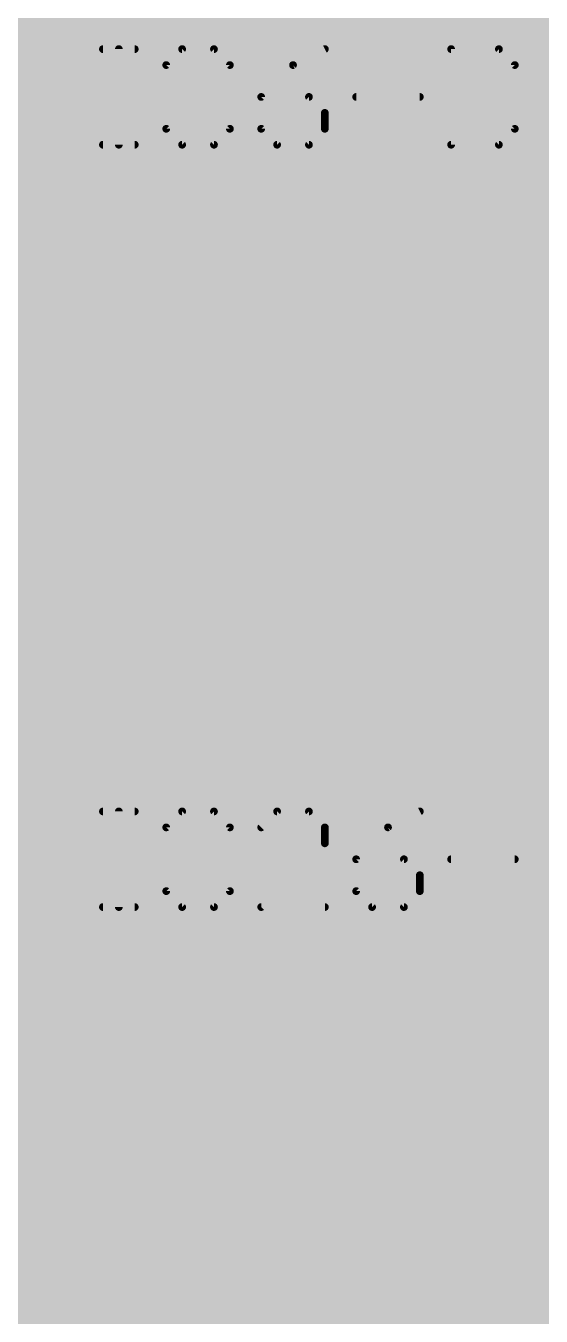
# Model space of a CAD drawing. Extents: x 0 to 10.8, y 0 to 6.1.
# Drawn here: x 4.4713 to 4.6712, y 1.4034 to 1.9032 of the extents above; entities that cross this region are included whole.
import ezdxf

# ---------------------------------------------------------------- set-up
doc = ezdxf.new("R2010")
doc.units = 0
for name, color, linetype in [('1', 22, 'CONTINUOUS'), ('16', 175, 'CONTINUOUS'), ('25', 253, 'CONTINUOUS')]:
    doc.layers.add(name, color=color, linetype=linetype)

msp = doc.modelspace()

# ---------------------------------------------------------------- linework, layer by layer
at = {"layer": '1'}
for points, const_width in [([(5.27, 2.7), (4.465, 1.895)], 0.01), ([(4.485996, 1.886299), (4.5615, 1.961807)], 0.016), ([(4.503693, 1.904), (5.238846, 1.904)], 0.016), ([(4.485996, 1.638697), (4.485996, 1.886299)], 0.016), ([(4.487693, 1.888), (5.222846, 1.888)], 0.016), ([(4.485996, 1.872), (5.206846, 1.872)], 0.016), ([(4.485996, 1.856), (5.190846, 1.856)], 0.016), ([(4.485996, 1.84), (5.174846, 1.84)], 0.016), ([(4.485996, 1.824), (5.158846, 1.824)], 0.016), ([(4.485996, 1.808), (5.142846, 1.808)], 0.016), ([(4.485996, 1.792), (5.126846, 1.792)], 0.016), ([(4.485996, 1.776), (5.110846, 1.776)], 0.016), ([(4.485996, 1.76), (5.094846, 1.76)], 0.016), ([(4.485996, 1.744), (5.078846, 1.744)], 0.016), ([(4.485996, 1.728), (5.062846, 1.728)], 0.016), ([(4.485996, 1.712), (5.046846, 1.712)], 0.016), ([(4.485996, 1.696), (5.030846, 1.696)], 0.016), ([(4.485996, 1.68), (5.014846, 1.68)], 0.016), ([(4.485996, 1.664), (4.998846, 1.664)], 0.016), ([(4.485996, 1.648), (4.982846, 1.648)], 0.016), ([(4.485996, 1.621299), (4.485996, 1.638697)], 0.016), ([(4.485996, 1.632), (4.966846, 1.632)], 0.016), ([(4.44139, 1.576697), (4.485996, 1.621299)], 0.016), ([(4.480693, 1.616), (4.950846, 1.616)], 0.016), ([(4.464693, 1.6), (4.934846, 1.6)], 0.016), ([(4.448693, 1.584), (4.918846, 1.584)], 0.016), ([(4.44139, 1.568), (4.902846, 1.568)], 0.016), ([(4.44139, 1.552), (4.886846, 1.552)], 0.016), ([(4.441303, 1.536), (4.870846, 1.536)], 0.016), ([(4.438524, 1.52), (4.854846, 1.52)], 0.016), ([(4.44339, 1.504), (4.838846, 1.504)], 0.016), ([(4.44339, 1.488), (4.822846, 1.488)], 0.016), ([(4.44339, 1.472), (4.806846, 1.472)], 0.016), ([(4.44339, 1.456), (4.790846, 1.456)], 0.016), ([(4.443295, 1.44), (4.774846, 1.44)], 0.016), ([(3.553843, 1.424), (4.758846, 1.424)], 0.016), ([(4.404378, 1.408), (4.742846, 1.408)], 0.016)]:
    msp.add_lwpolyline(points, dxfattribs=dict(at, const_width=const_width))
at = {"layer": '1', "const_width": 0.008}
for points in [[(4.503693, 1.908, 1), (4.503693, 1.9)], [(4.489996, 1.886299, 1), (4.481996, 1.886299)], [(4.487693, 1.892, 1), (4.487693, 1.884)], [(4.483168, 1.889128, 1), (4.488825, 1.883471)], [(4.485996, 1.876, 1), (4.485996, 1.868)], [(4.485996, 1.86, 1), (4.485996, 1.852)], [(4.485996, 1.844, 1), (4.485996, 1.836)], [(4.485996, 1.828, 1), (4.485996, 1.82)], [(4.485996, 1.812, 1), (4.485996, 1.804)], [(4.485996, 1.796, 1), (4.485996, 1.788)], [(4.485996, 1.78, 1), (4.485996, 1.772)], [(4.485996, 1.764, 1), (4.485996, 1.756)], [(4.485996, 1.748, 1), (4.485996, 1.74)], [(4.485996, 1.732, 1), (4.485996, 1.724)], [(4.485996, 1.716, 1), (4.485996, 1.708)], [(4.485996, 1.7, 1), (4.485996, 1.692)], [(4.485996, 1.684, 1), (4.485996, 1.676)], [(4.485996, 1.668, 1), (4.485996, 1.66)], [(4.485996, 1.652, 1), (4.485996, 1.644)], [(4.489996, 1.638697, 1), (4.481996, 1.638697)], [(4.481996, 1.638697, 1), (4.489996, 1.638697)], [(4.485996, 1.636, 1), (4.485996, 1.628)], [(4.488824, 1.618471, 1), (4.483168, 1.624128)], [(4.481996, 1.621299, 1), (4.489996, 1.621299)], [(4.480693, 1.62, 1), (4.480693, 1.612)]]:
    msp.add_lwpolyline(points, format="xyb", dxfattribs=at)
at = {"layer": '16', "const_width": 0.016}
for points in [[(4.44139, 1.904), (8.186299, 1.904)], [(4.44139, 1.888), (8.202299, 1.888)], [(4.44139, 1.872), (8.218299, 1.872)], [(4.44139, 1.856), (8.234299, 1.856)], [(4.44139, 1.84), (9.030299, 1.84)], [(4.333114, 1.824), (9.046299, 1.824)], [(4.44139, 1.808), (9.062299, 1.808)], [(4.44139, 1.792), (9.078299, 1.792)], [(4.44139, 1.776), (9.094299, 1.776)], [(4.44139, 1.76), (9.110299, 1.76)], [(4.44139, 1.744), (9.126299, 1.744)], [(4.433303, 1.728), (9.142299, 1.728)], [(4.44139, 1.712), (9.158299, 1.712)], [(4.44139, 1.696), (9.174299, 1.696)], [(4.44139, 1.68), (9.190299, 1.68)], [(4.44139, 1.664), (9.206299, 1.664)], [(4.44139, 1.648), (9.222299, 1.648)], [(4.437303, 1.632), (9.238299, 1.632)], [(4.439693, 1.616), (9.254299, 1.616)], [(4.44139, 1.6), (9.270299, 1.6)], [(4.44139, 1.584), (9.286299, 1.584)], [(4.44139, 1.568), (9.992299, 1.568)], [(4.44139, 1.552), (10.008299, 1.552)], [(4.441303, 1.536), (10.024299, 1.536)], [(4.438524, 1.52), (10.040299, 1.52)], [(4.44339, 1.504), (10.056299, 1.504)], [(4.44339, 1.488), (10.072299, 1.488)], [(4.44339, 1.472), (10.088299, 1.472)], [(4.44339, 1.456), (10.104299, 1.456)], [(4.443295, 1.44), (10.120299, 1.44)], [(3.553843, 1.424), (10.136299, 1.424)], [(4.384886, 1.408), (6.230862, 1.408)]]:
    msp.add_lwpolyline(points, dxfattribs=at)
at = {"layer": '25', "const_width": 0.003}
for points in [[(4.501268, 1.894122), (4.51361, 1.894122)], [(4.507437, 1.857091), (4.507437, 1.894122)], [(4.531988, 1.894122), (4.525819, 1.887949)], [(4.544335, 1.894122), (4.531988, 1.894122)], [(4.550504, 1.887949), (4.544335, 1.894122)], [(4.587335, 1.894122), (4.574992, 1.887949)], [(4.636311, 1.894122), (4.636311, 1.857091)], [(4.654827, 1.894122), (4.636311, 1.894122)], [(4.660996, 1.887949), (4.654827, 1.894122)], [(4.525819, 1.887949), (4.525819, 1.86326)], [(4.550504, 1.86326), (4.550504, 1.887949)], [(4.574992, 1.887949), (4.56265, 1.875606)], [(4.660996, 1.86326), (4.660996, 1.887949)], [(4.56265, 1.875606), (4.56265, 1.86326)], [(4.581165, 1.875606), (4.56265, 1.875606)], [(4.587335, 1.869433), (4.581165, 1.875606)], [(4.59948, 1.875606), (4.624165, 1.875606)], [(4.587335, 1.86326), (4.587335, 1.869433)], [(4.525819, 1.86326), (4.531988, 1.857091)], [(4.544335, 1.857091), (4.550504, 1.86326)], [(4.56265, 1.86326), (4.568819, 1.857091)], [(4.581165, 1.857091), (4.587335, 1.86326)], [(4.654827, 1.857091), (4.660996, 1.86326)], [(4.501268, 1.857091), (4.51361, 1.857091)], [(4.531988, 1.857091), (4.544335, 1.857091)], [(4.568819, 1.857091), (4.581165, 1.857091)], [(4.636311, 1.857091), (4.654827, 1.857091)], [(4.501268, 1.59889), (4.51361, 1.59889)], [(4.507437, 1.561858), (4.507437, 1.59889)], [(4.531988, 1.59889), (4.525819, 1.592717)], [(4.544335, 1.59889), (4.531988, 1.59889)], [(4.550504, 1.592717), (4.544335, 1.59889)], [(4.568819, 1.59889), (4.56265, 1.592717)], [(4.581165, 1.59889), (4.568819, 1.59889)], [(4.587335, 1.592717), (4.581165, 1.59889)], [(4.624165, 1.59889), (4.611823, 1.592717)], [(4.525819, 1.592717), (4.525819, 1.568028)], [(4.550504, 1.568028), (4.550504, 1.592717)], [(4.587335, 1.586543), (4.587335, 1.592717)], [(4.611823, 1.592717), (4.59948, 1.580374)], [(4.56265, 1.561858), (4.587335, 1.586543)], [(4.59948, 1.580374), (4.59948, 1.568028)], [(4.617996, 1.580374), (4.59948, 1.580374)], [(4.624165, 1.574201), (4.617996, 1.580374)], [(4.636311, 1.580374), (4.660996, 1.580374)], [(4.624165, 1.568028), (4.624165, 1.574201)], [(4.525819, 1.568028), (4.531988, 1.561858)], [(4.544335, 1.561858), (4.550504, 1.568028)], [(4.59948, 1.568028), (4.60565, 1.561858)], [(4.617996, 1.561858), (4.624165, 1.568028)], [(4.501268, 1.561858), (4.51361, 1.561858)], [(4.531988, 1.561858), (4.544335, 1.561858)], [(4.587335, 1.561858), (4.56265, 1.561858)], [(4.60565, 1.561858), (4.617996, 1.561858)]]:
    msp.add_lwpolyline(points, dxfattribs=at)
at = {"layer": '25', "const_width": 0.0015}
for points in [[(4.501268, 1.894872, 1), (4.501268, 1.893372)], [(4.508187, 1.894122, 1), (4.506687, 1.894122)], [(4.51361, 1.893372, 1), (4.51361, 1.894872)], [(4.531988, 1.894872, 1), (4.531988, 1.893372)], [(4.532519, 1.893592, 1), (4.531458, 1.894652)], [(4.544865, 1.894652, 1), (4.543804, 1.893592)], [(4.544335, 1.893372, 1), (4.544335, 1.894872)], [(4.58767, 1.893451, 1), (4.586999, 1.894793)], [(4.637061, 1.894122, 1), (4.635561, 1.894122)], [(4.636311, 1.894872, 1), (4.636311, 1.893372)], [(4.655357, 1.894652, 1), (4.654296, 1.893592)], [(4.654827, 1.893372, 1), (4.654827, 1.894872)], [(4.526569, 1.887949, 1), (4.525069, 1.887949)], [(4.525288, 1.888479, 1), (4.526349, 1.887419)], [(4.551254, 1.887949, 1), (4.549754, 1.887949)], [(4.549973, 1.887419, 1), (4.551034, 1.888479)], [(4.574657, 1.88862, 1), (4.575328, 1.887278)], [(4.575522, 1.887418, 1), (4.574462, 1.888479)], [(4.661746, 1.887949, 1), (4.660246, 1.887949)], [(4.660466, 1.887419, 1), (4.661527, 1.888479)], [(4.562119, 1.876137, 1), (4.56318, 1.875076)], [(4.5634, 1.875606, 1), (4.5619, 1.875606)], [(4.56265, 1.876356, 1), (4.56265, 1.874856)], [(4.581696, 1.876136, 1), (4.580635, 1.875076)], [(4.581165, 1.874856, 1), (4.581165, 1.876356)], [(4.59948, 1.876356, 1), (4.59948, 1.874856)], [(4.624165, 1.874856, 1), (4.624165, 1.876356)], [(4.588085, 1.869433, 1), (4.586585, 1.869433)], [(4.586804, 1.868903, 1), (4.587865, 1.869963)], [(4.526349, 1.86379, 1), (4.525289, 1.86273)], [(4.551034, 1.86273, 1), (4.549974, 1.86379)], [(4.56318, 1.86379, 1), (4.562119, 1.86273)], [(4.587865, 1.86273, 1), (4.586804, 1.86379)], [(4.661526, 1.86273, 1), (4.660466, 1.86379)], [(4.525069, 1.86326, 1), (4.526569, 1.86326)], [(4.549754, 1.86326, 1), (4.551254, 1.86326)], [(4.5619, 1.86326, 1), (4.5634, 1.86326)], [(4.586585, 1.86326, 1), (4.588085, 1.86326)], [(4.660246, 1.86326, 1), (4.661746, 1.86326)], [(4.501268, 1.857841, 1), (4.501268, 1.856341)], [(4.506687, 1.857091, 1), (4.508187, 1.857091)], [(4.51361, 1.856341, 1), (4.51361, 1.857841)], [(4.531988, 1.857841, 1), (4.531988, 1.856341)], [(4.531458, 1.85656, 1), (4.532519, 1.857621)], [(4.543804, 1.857621, 1), (4.544865, 1.85656)], [(4.544335, 1.856341, 1), (4.544335, 1.857841)], [(4.568819, 1.857841, 1), (4.568819, 1.856341)], [(4.568289, 1.85656, 1), (4.569349, 1.857621)], [(4.580635, 1.857621, 1), (4.581696, 1.85656)], [(4.581165, 1.856341, 1), (4.581165, 1.857841)], [(4.636311, 1.857841, 1), (4.636311, 1.856341)], [(4.635561, 1.857091, 1), (4.637061, 1.857091)], [(4.654296, 1.857621, 1), (4.655357, 1.85656)], [(4.654827, 1.856341, 1), (4.654827, 1.857841)], [(4.501268, 1.59964, 1), (4.501268, 1.59814)], [(4.508187, 1.59889, 1), (4.506687, 1.59889)], [(4.51361, 1.59814, 1), (4.51361, 1.59964)], [(4.531988, 1.59964, 1), (4.531988, 1.59814)], [(4.532519, 1.59836, 1), (4.531458, 1.59942)], [(4.544865, 1.59942, 1), (4.543804, 1.59836)], [(4.544335, 1.59814, 1), (4.544335, 1.59964)], [(4.568819, 1.59964, 1), (4.568819, 1.59814)], [(4.569349, 1.59836, 1), (4.568288, 1.59942)], [(4.581696, 1.59942, 1), (4.580635, 1.59836)], [(4.581165, 1.59814, 1), (4.581165, 1.59964)], [(4.624501, 1.598219, 1), (4.62383, 1.599561)], [(4.526569, 1.592717, 1), (4.525069, 1.592717)], [(4.551254, 1.592717, 1), (4.549754, 1.592717)], [(4.588085, 1.592717, 1), (4.586585, 1.592717)], [(4.612353, 1.592186, 1), (4.611293, 1.593247)], [(4.525288, 1.593247, 1), (4.526349, 1.592186)], [(4.549973, 1.592186, 1), (4.551034, 1.593247)], [(4.562119, 1.593247, 1), (4.56318, 1.592186)], [(4.586804, 1.592186, 1), (4.587865, 1.593247)], [(4.611487, 1.593387, 1), (4.612158, 1.592046)], [(4.586585, 1.586543, 1), (4.588085, 1.586543)], [(4.587865, 1.586013, 1), (4.586804, 1.587074)], [(4.60023, 1.580374, 1), (4.59873, 1.580374)], [(4.59948, 1.581124, 1), (4.59948, 1.579624)], [(4.59895, 1.580904, 1), (4.600011, 1.579844)], [(4.618527, 1.580904, 1), (4.617466, 1.579844)], [(4.617996, 1.579624, 1), (4.617996, 1.581124)], [(4.636311, 1.581124, 1), (4.636311, 1.579624)], [(4.660996, 1.579624, 1), (4.660996, 1.581124)], [(4.624915, 1.574201, 1), (4.623415, 1.574201)], [(4.623635, 1.573671, 1), (4.624696, 1.574731)], [(4.526349, 1.568558, 1), (4.525289, 1.567497)], [(4.551034, 1.567497, 1), (4.549974, 1.568558)], [(4.600011, 1.568558, 1), (4.59895, 1.567497)], [(4.624696, 1.567497, 1), (4.623635, 1.568558)], [(4.525069, 1.568028, 1), (4.526569, 1.568028)], [(4.549754, 1.568028, 1), (4.551254, 1.568028)], [(4.59873, 1.568028, 1), (4.60023, 1.568028)], [(4.623415, 1.568028, 1), (4.624915, 1.568028)], [(4.501268, 1.562608, 1), (4.501268, 1.561108)], [(4.506687, 1.561858, 1), (4.508187, 1.561858)], [(4.51361, 1.561108, 1), (4.51361, 1.562608)], [(4.531988, 1.562608, 1), (4.531988, 1.561108)], [(4.531458, 1.561328, 1), (4.532519, 1.562389)], [(4.543804, 1.562389, 1), (4.544865, 1.561328)], [(4.544335, 1.561108, 1), (4.544335, 1.562608)], [(4.562119, 1.562389, 1), (4.56318, 1.561328)], [(4.56265, 1.562608, 1), (4.56265, 1.561108)], [(4.587335, 1.561108, 1), (4.587335, 1.562608)], [(4.60565, 1.562608, 1), (4.60565, 1.561108)], [(4.605119, 1.561328, 1), (4.60618, 1.562389)], [(4.617466, 1.562389, 1), (4.618526, 1.561328)], [(4.617996, 1.561108, 1), (4.617996, 1.562608)]]:
    msp.add_lwpolyline(points, format="xyb", dxfattribs=at)

doc.saveas('drawing.dxf')
